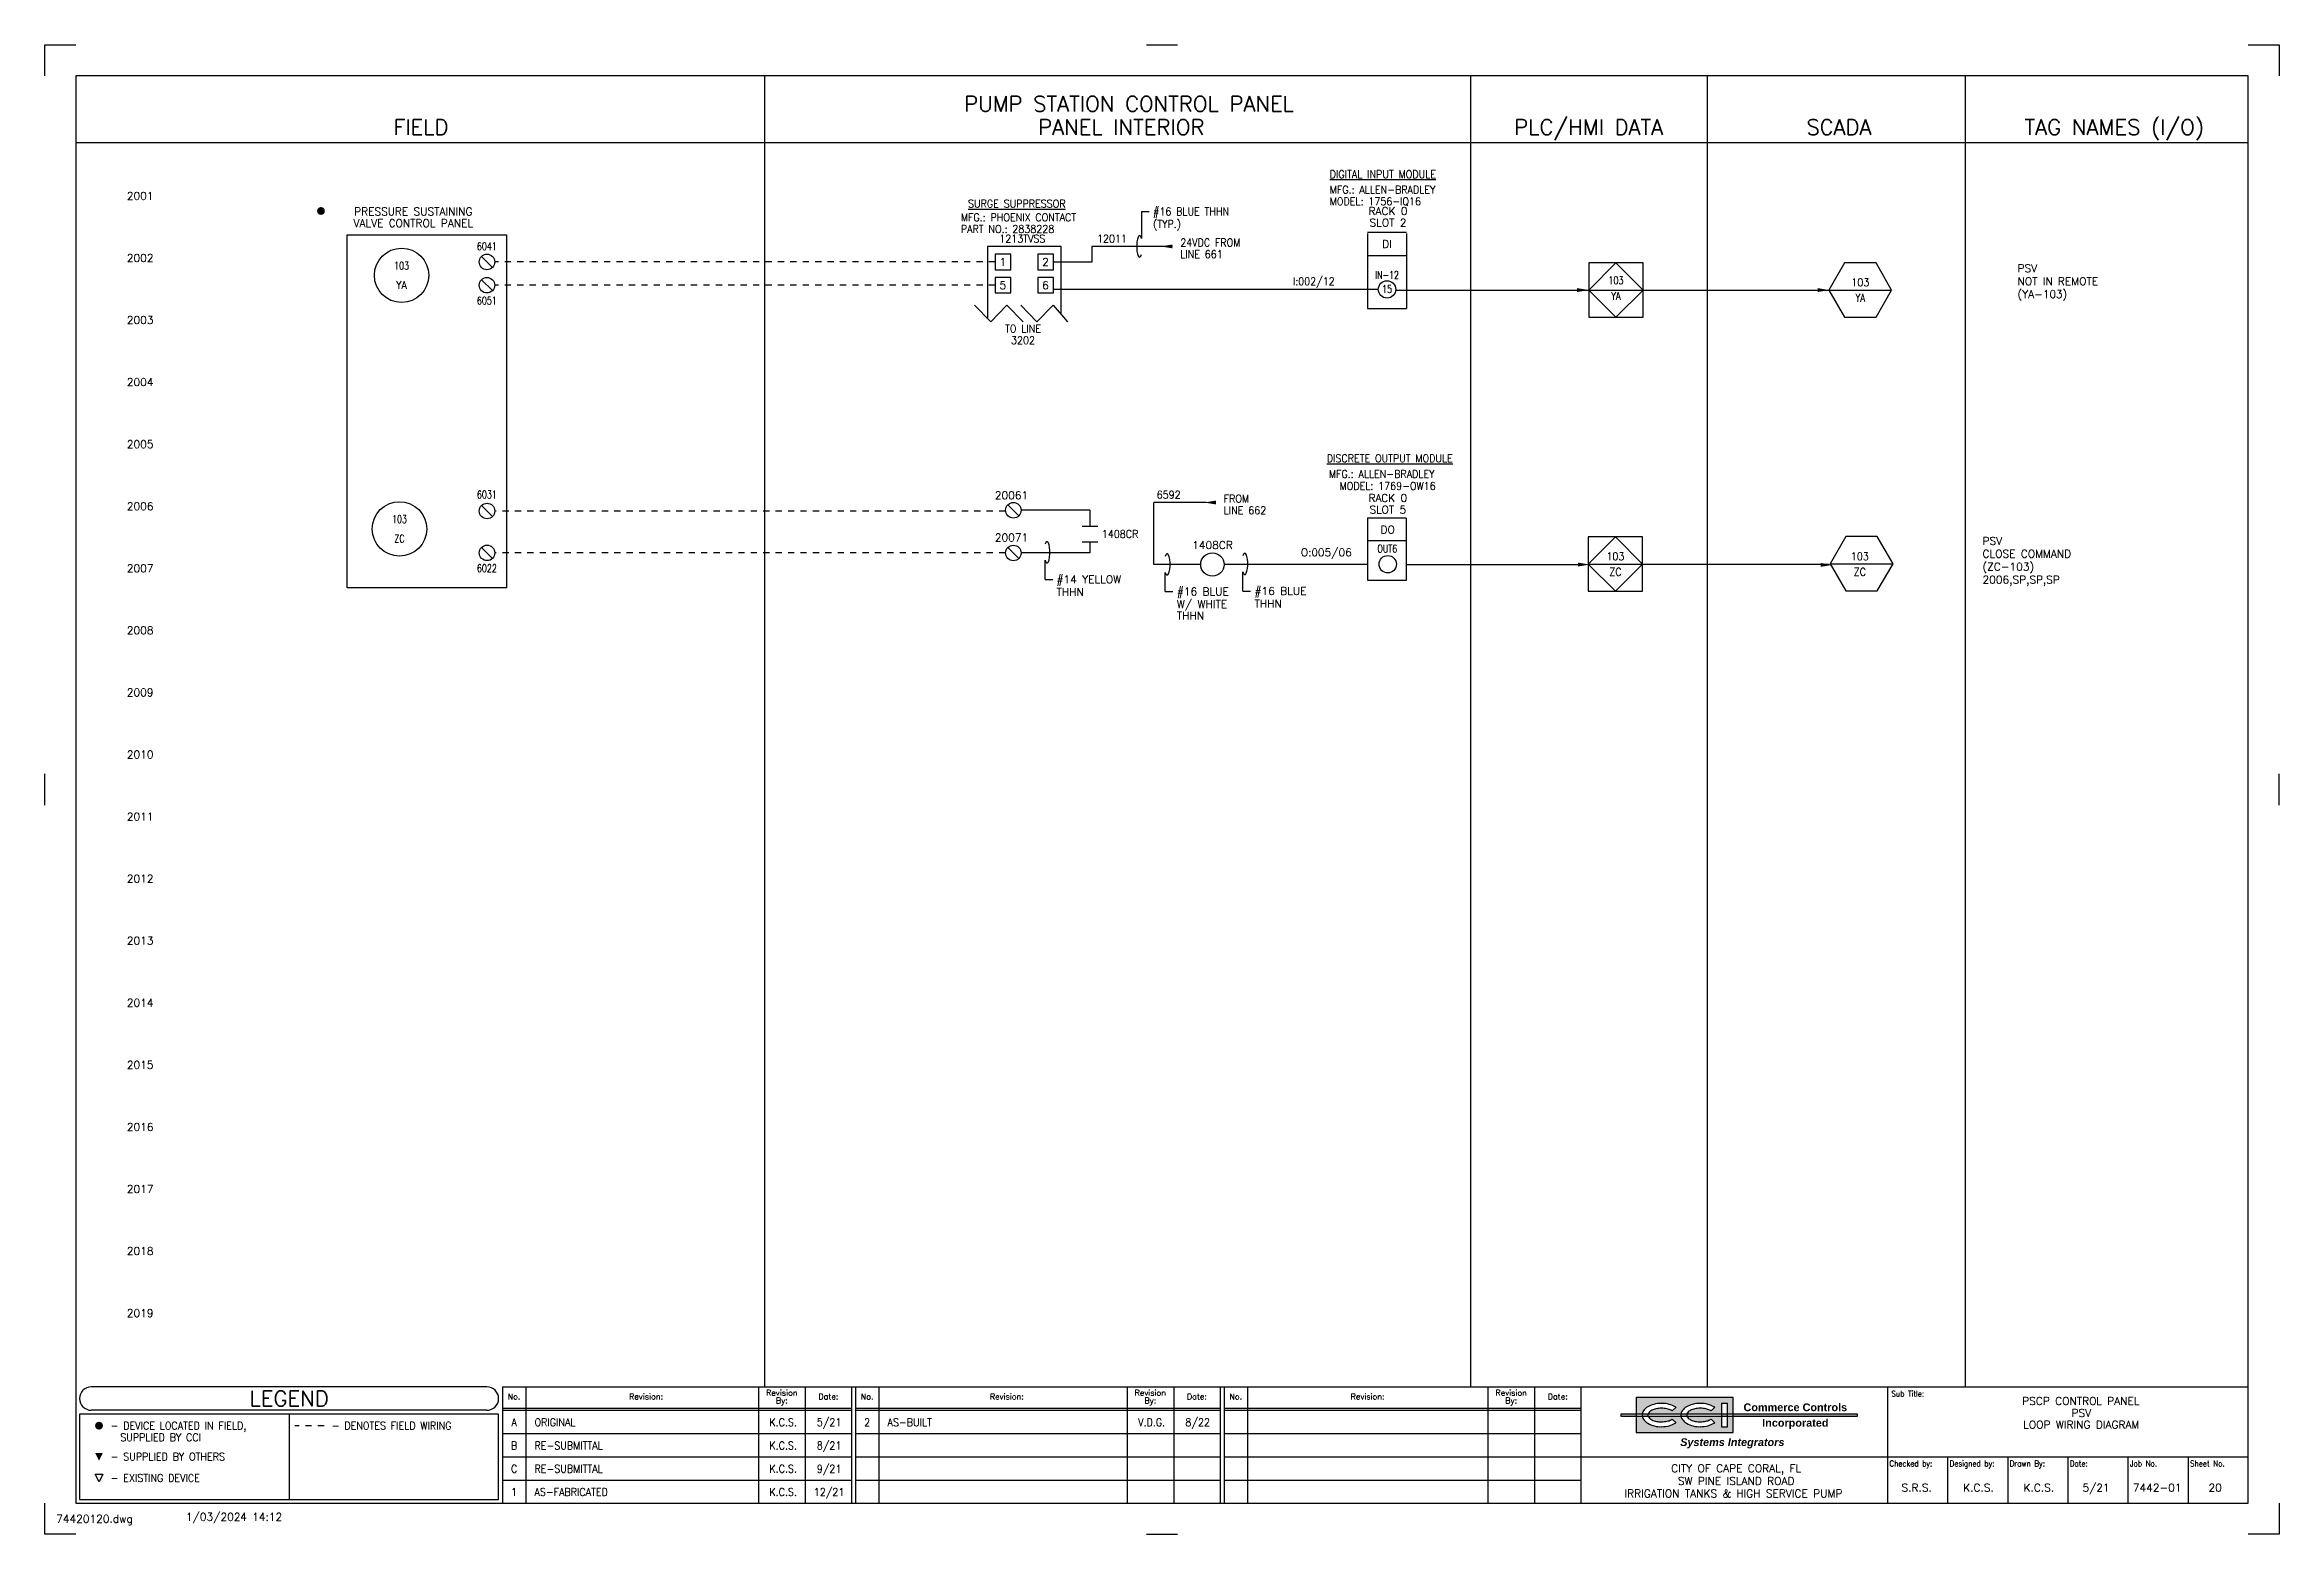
# Model space of a CAD drawing. Extents: x 0 to 36, y 0 to 24.
import ezdxf
from ezdxf.enums import TextEntityAlignment as Align

# ---------------------------------------------------------------- set-up
doc = ezdxf.new("R2010")
doc.units = 0
doc.header["$LTSCALE"] = 0.5
doc.header["$MEASUREMENT"] = 0
doc.linetypes.add('HIDDEN2', pattern=[0.1875, 0.125, -0.0625])
doc.layers.get('0').update_dxf_attribs({"linetype": 'CONTINUOUS'})
for name, color, linetype in [('02_i1769-IF8-ANALOG-', 32, 'CONTINUOUS'), ('BORDER', 2, 'CONTINUOUS'), ('CUT-MARK', 5, 'CONTINUOUS')]:
    doc.layers.add(name, color=color, linetype=linetype)
doc.styles.add('arial', font='arialbd.ttf')
doc.styles.add('arialitalic', font='arialbi.ttf')
doc.styles.add('ROMANS', font='ROMANS.shx')
doc.linetypes.add('FENCELINE1', pattern='A,0.25,-0.1,[133,ltypeshp.shx,S=0.1,R=0,X=-0.1,Y=0],-0.1,1', length=1.45)

# ---------------------------------------------------------------- blocks, each defined once
blk = doc.blocks.new('CUTMARK')
at = {"color": 5}
for p, q in [((0, 23.5), (0, 24)), ((0, 24), (0.5, 24)), ((17.75, 24), (18.25, 24)), ((35.5, 24), (36, 24)), ((36, 24), (36, 23.5)), ((0, 11.75), (0, 12.25)), ((36, 11.75), (36, 12.25)), ((0, 0), (0, 0.5)), ((36, 0.5), (36, 0)), ((0.5, 0), (0, 0)), ((17.75, 0), (18.25, 0)), ((36, 0), (35.5, 0))]:
    blk.add_line(p, q, dxfattribs=at)
blk = doc.blocks.new('FCIRLEG')
at = {"color": 5, "const_width": 0.0625}
blk.add_lwpolyline([(-0.03125, 0, 1), (0.03125, 0, 1)], format="xyb", close=True, dxfattribs=at)
blk = doc.blocks.new('FTRIULEG')
at = {"color": 5}
blk.add_solid([(0, 0.125), (0, 0.125), (-0.0625, 0), (0.0625, 0)], dxfattribs=at)
blk = doc.blocks.new('CCILOGO3')
h = blk.add_hatch(color=256)
h.paths.add_polyline_path([(25.922, 2.094, -0.060974), (26.047, 2.109, -0.060974), (26.172, 2.094, -0.074343), (26.268, 2.054, -0.016679), (26.281, 2.046), (26.221, 1.988, 0.036094), (26.202, 1.999, 0.064948), (26.135, 2.022, 0.051099), (26.047, 2.031, 0.051099), (25.958, 2.022, 0.064948), (25.892, 1.999, 0.104203), (25.841, 1.959, 0.105248), (25.83, 1.937), (26.36, 1.937, -0.117879), (26.38, 1.988, -0.106943), (26.451, 2.054, -0.074343), (26.547, 2.094, -0.060974), (26.672, 2.109, -0.060974), (26.797, 2.094, -0.074343), (26.893, 2.054, -0.016679), (26.906, 2.046), (26.846, 1.988, 0.036094), (26.827, 1.999, 0.064948), (26.76, 2.022, 0.051099), (26.672, 2.031, 0.051099), (26.583, 2.022, 0.064948), (26.517, 1.999, 0.104203), (26.466, 1.959, 0.105248), (26.455, 1.937), (27.016, 1.937), (27.016, 2.109), (27.109, 2.109), (27.109, 1.937), (27.203, 1.937), (27.203, 2.203), (25.641, 2.203), (25.641, 1.937), (25.735, 1.937, -0.117879), (25.755, 1.988, -0.106943), (25.826, 2.054, -0.074343)])
h.paths.add_polyline_path([(25.826, 1.789, -0.106943), (25.755, 1.856, -0.117879), (25.735, 1.906), (25.641, 1.906), (25.641, 1.641), (27.203, 1.641), (27.203, 1.906), (27.109, 1.906), (27.109, 1.734), (27.016, 1.734), (27.016, 1.906), (26.455, 1.906, 0.105248), (26.466, 1.885, 0.104203), (26.517, 1.845, 0.064948), (26.592, 1.819, 0.063643), (26.672, 1.812, 0.051099), (26.76, 1.822, 0.064948), (26.827, 1.845, 0.036094), (26.846, 1.856), (26.906, 1.798, -0.016679), (26.893, 1.789, -0.074343), (26.797, 1.75, -0.060974), (26.672, 1.734, -0.074995), (26.558, 1.745, -0.074343), (26.451, 1.789, -0.106943), (26.38, 1.856, -0.117879), (26.36, 1.906), (25.83, 1.906, 0.105248), (25.841, 1.885, 0.104203), (25.892, 1.845, 0.064948), (25.967, 1.819, 0.063643), (26.047, 1.812, 0.051099), (26.135, 1.822, 0.064948), (26.202, 1.845, 0.036094), (26.221, 1.856), (26.281, 1.798, -0.016679), (26.268, 1.789, -0.074343), (26.172, 1.75, -0.060974), (26.047, 1.734, -0.074995), (25.933, 1.745, -0.074343)])
h.paths.add_polyline_path([(25.641, 1.906), (25.641, 1.937), (25.391, 1.937), (25.391, 1.906)])
h.paths.add_polyline_path([(25.83, 1.906, -0.068202), (25.828, 1.922, -0.068202), (25.83, 1.937), (25.735, 1.937, 0.033731), (25.734, 1.922, 0.033731), (25.735, 1.906)])
h.paths.add_polyline_path([(26.455, 1.906, -0.068202), (26.453, 1.922, -0.068202), (26.455, 1.937), (26.36, 1.937, 0.033731), (26.359, 1.922, 0.033731), (26.36, 1.906)])
h.paths.add_polyline_path([(27.109, 1.906), (27.109, 1.937), (27.016, 1.937), (27.016, 1.906)])
h.paths.add_polyline_path([(29.203, 1.906), (29.203, 1.937), (27.203, 1.937), (27.203, 1.906)])
for p, q in [((27.203, 2.203), (25.641, 2.203)), ((25.641, 2.203), (25.641, 1.641)), ((27.203, 1.641), (27.203, 2.203)), ((29.203, 1.937), (25.391, 1.937)), ((25.391, 1.937), (25.391, 1.906)), ((25.391, 1.906), (29.203, 1.906)), ((26.221, 1.988), (26.281, 2.046)), ((26.221, 1.856), (26.281, 1.798)), ((26.846, 1.988), (26.906, 2.046)), ((26.846, 1.856), (26.906, 1.798)), ((27.109, 2.109), (27.016, 2.109)), ((27.016, 2.109), (27.016, 1.734)), ((27.109, 1.734), (27.109, 2.109)), ((29.203, 1.906), (29.203, 1.937)), ((25.641, 1.641), (27.203, 1.641)), ((27.016, 1.734), (27.109, 1.734))]:
    blk.add_line(p, q)
for centre, radius, start, end in [((25.851, 1.922), 0.116, 145.3805, 180), ((25.851, 1.922), 0.116, 180, 214.6195), ((25.944, 1.857), 0.23, 120.9638, 145.3805), ((25.944, 1.987), 0.23, 214.6195, 239.0362), ((26.006, 1.754), 0.35, 103.9568, 120.9638), ((25.886, 1.922), 0.0581, 140.3607, 180), ((25.886, 1.922), 0.0581, 180, 219.6393), ((25.962, 1.859), 0.157, 116.5651, 140.3607), ((25.962, 1.985), 0.157, 219.6393, 243.4349), ((26.013, 1.757), 0.271, 101.7009, 116.5651), ((26.028, 2.117), 0.305, 243.4349, 258.2991), ((26.047, 1.59), 0.519, 90, 103.9568), ((26.047, 1.595), 0.436, 90, 101.7009), ((26.031, 2.129), 0.317, 258.2991, 272.8654), ((26.047, 1.59), 0.519, 76.0432, 90), ((26.047, 1.595), 0.436, 78.2991, 90), ((26.047, 2.249), 0.436, 270, 281.7009), ((26.08, 1.757), 0.271, 63.4349, 78.2991), ((26.08, 2.087), 0.271, 281.7009, 296.5651), ((26.088, 1.754), 0.35, 59.0362, 76.0432), ((26.131, 1.859), 0.157, 55.1664, 63.4349), ((26.131, 1.985), 0.157, 296.5651, 304.8336), ((26.149, 1.857), 0.23, 55.214, 59.0362), ((26.476, 1.922), 0.116, 145.3805, 180), ((26.476, 1.922), 0.116, 180, 214.6195), ((26.569, 1.857), 0.23, 120.9638, 145.3805), ((26.569, 1.987), 0.23, 214.6195, 239.0362), ((26.631, 1.754), 0.35, 103.9568, 120.9638), ((26.511, 1.922), 0.0581, 140.3607, 180), ((26.511, 1.922), 0.0581, 180, 219.6393), ((26.587, 1.859), 0.157, 116.5651, 140.3607), ((26.587, 1.985), 0.157, 219.6393, 243.4349), ((26.638, 1.757), 0.271, 101.7009, 116.5651), ((26.653, 2.117), 0.305, 243.4349, 258.2991), ((26.672, 1.59), 0.519, 90, 103.9568), ((26.672, 1.595), 0.436, 90, 101.7009), ((26.656, 2.129), 0.317, 258.2991, 272.8654), ((26.672, 1.59), 0.519, 76.0432, 90), ((26.672, 1.595), 0.436, 78.2991, 90), ((26.672, 2.249), 0.436, 270, 281.7009), ((26.705, 1.757), 0.271, 63.4349, 78.2991), ((26.705, 2.087), 0.271, 281.7009, 296.5651), ((26.713, 1.754), 0.35, 59.0362, 76.0432), ((26.756, 1.859), 0.157, 55.1664, 63.4349), ((26.756, 1.985), 0.157, 296.5651, 304.8336), ((26.774, 1.857), 0.23, 55.214, 59.0362), ((26.027, 2.125), 0.391, 239.0362, 256.0432), ((26.025, 2.118), 0.384, 256.0432, 273.1986), ((26.047, 2.253), 0.519, 270, 283.9568), ((26.088, 2.09), 0.35, 283.9568, 300.9638), ((26.149, 1.987), 0.23, 300.9638, 304.786), ((26.652, 2.125), 0.391, 239.0362, 256.0432), ((26.65, 2.118), 0.384, 256.0432, 273.1986), ((26.672, 2.253), 0.519, 270, 283.9568), ((26.713, 2.09), 0.35, 283.9568, 300.9638), ((26.774, 1.987), 0.23, 300.9638, 304.786)]:
    blk.add_arc(centre, radius, start, end)
for s, style, p in [('Commerce Controls', 'arial', (28.203, 1.984)), ('Incorporated', 'arial', (28.203, 1.734)), ('Systems Integrators', 'arialitalic', (27.188, 1.422))]:
    blk.add_text(s, height=0.125, dxfattribs=dict(style=style)).set_placement(p, align=Align.CENTER)
blk = doc.blocks.new('RARROW')
at = {"color": 5}
blk.add_solid([(-0.125, 0.03125), (-0.125, -0.03125), (0.0625, 0)], dxfattribs=at)
blk = doc.blocks.new('TERM')
at = {"color": 1}
blk.add_line((-0.088, 0.088), (0.088, -0.088), dxfattribs=at)
blk.add_circle((0, 0), 0.125, dxfattribs=at)
blk = doc.blocks.new('LARROW')
at = {"color": 5}
blk.add_solid([(0.125, 0.03125), (0.125, -0.03125), (-0.0625, 0)], dxfattribs=at)
blk = doc.blocks.new('conno')
at = {"color": 5}
for p, q in [((-0.125, 0.125), (-0.125, -0.125)), ((0.125, 0.125), (0.125, -0.125))]:
    blk.add_line(p, q, dxfattribs=at)
at = {"color": 5, "style": 'ROMANS'}
blk.add_attdef('NUMBER', text='', height=0.125, dxfattribs=at).set_placement((0, 0.1875), align=Align.CENTER)
blk = doc.blocks.new('VNUMHAND')
at = {"color": 5}
blk.add_line((0, 0), (0, -0.309), dxfattribs=at)
at = {"color": 5, "linetype": 'Continuous'}
blk.add_polyline3d([(0, -0.309, 0), (-0.012, -0.281, 0), (-0.026, -0.267, 0), (-0.04, -0.269, 0), (-0.054, -0.286, 0), (-0.065, -0.318, 0), (-0.073, -0.361, 0), (-0.078, -0.411, 0), (-0.078, -0.464, 0), (-0.073, -0.514, 0), (-0.065, -0.557, 0), (-0.054, -0.589, 0), (-0.04, -0.606, 0), (-0.026, -0.608, 0), (-0.012, -0.594, 0), (0, -0.566, 0)], dxfattribs=at)
blk = doc.blocks.new('11')
at = {"style": 'ROMANS', "width": 0.9}
for s, p in [('C', (7.562, 0.993)), ('K.C.S.', (11.896, 0.993)), ('9/21', (12.637, 0.993))]:
    blk.add_text(s, height=0.125, dxfattribs=at).set_placement(p, align=Align.CENTER)
blk.add_text('RE-SUBMITTAL', height=0.125, dxfattribs=at).set_placement((7.891, 0.993))
blk = doc.blocks.new('14')
at = {"style": 'ROMANS', "width": 0.9}
for s, p in [('1', (7.563, 0.618)), ('K.C.S.', (11.896, 0.618)), ('12/21', (12.637, 0.618))]:
    blk.add_text(s, height=0.125, dxfattribs=at).set_placement(p, align=Align.CENTER)
blk.add_text('AS-FABRICATED', height=0.125, dxfattribs=at).set_placement((7.891, 0.618))
blk = doc.blocks.new('DrawingName')
at = {"color": 0, "linetype": 'Continuous', "insert": (0.1875, 0.3125), "char_height": 0.125, "attachment_point": 1, "style": 'ROMANS'}
blk.add_mtext('74420120.dwg', dxfattribs=at)
blk = doc.blocks.new('dwgfilename')
at = {"color": 0, "linetype": 'Continuous'}
blk.add_blockref('DrawingName', (0, 0), dxfattribs=at)
blk = doc.blocks.new('dwgdate')
at = {"color": 0, "linetype": 'Continuous', "insert": (2.1875, 0.34375), "char_height": 0.125, "attachment_point": 1, "style": 'ROMANS'}
blk.add_mtext(' 1/03/2024 14:12', dxfattribs=at)
blk = doc.blocks.new('Drawing_Name_Date_Panel_Layout')
at = {"linetype": 'Continuous'}
for name in ['dwgdate', 'dwgfilename']:
    blk.add_blockref(name, (0, 0), dxfattribs=at)

msp = doc.modelspace()

# ---------------------------------------------------------------- linework, layer by layer
at = {"linetype": 'Continuous'}
for p, q in [((11.594, 23.5), (11.594, 2.375)), ((22.969, 23.5), (22.969, 2.375)), ((26.781, 23.5), (26.781, 2.375)), ((30.938, 23.5), (30.938, 2.375)), ((0.5, 22.422), (35.5, 22.422)), ((4.875, 20.938), (7.438, 20.938)), ((4.875, 15.25), (4.875, 20.938)), ((7.438, 20.938), (7.438, 15.25)), ((21.938, 20.976), (21.312, 20.976)), ((21.312, 20.96), (21.312, 19.75)), ((21.938, 20.96), (21.938, 19.75)), ((15.188, 20.75), (15.188, 19.59)), ((16.375, 20.75), (15.188, 20.75)), ((15.312, 20.625), (15.312, 20.375)), ((15.562, 20.625), (15.312, 20.625)), ((15.562, 20.375), (15.562, 20.625)), ((16, 20.625), (16, 20.375)), ((16.25, 20.625), (16, 20.625)), ((16.25, 20.375), (16.25, 20.625)), ((16.375, 19.655), (16.375, 20.75)), ((16.875, 20.5), (16.875, 20.75)), ((21.312, 20.601), (21.938, 20.601)), ((15.312, 20.375), (15.562, 20.375)), ((15.312, 20.25), (15.312, 20)), ((15.562, 20.25), (15.312, 20.25)), ((15.562, 20), (15.562, 20.25)), ((16, 20.375), (16.25, 20.375)), ((16, 20.25), (16, 20)), ((16.25, 20.25), (16, 20.25)), ((16.25, 20.5), (16.875, 20.5)), ((16.25, 20), (16.25, 20.25)), ((14.979, 19.801), (15.24, 19.537)), ((15.24, 19.537), (15.5, 19.801)), ((15.312, 20), (15.562, 20)), ((15.5, 19.801), (15.761, 19.537)), ((15.724, 19.801), (15.985, 19.537)), ((15.985, 19.537), (16.245, 19.801)), ((16, 20), (16.25, 20)), ((16.245, 19.801), (16.479, 19.537)), ((16.25, 20.062), (21.485, 20.062)), ((24.875, 20.046), (25.75, 20.046)), ((28.745, 20.046), (29.755, 20.046)), ((21.312, 19.75), (21.938, 19.75)), ((17.867, 15.624), (17.867, 16.624)), ((16.838, 16.499), (16.838, 16.257)), ((16.839, 16.494), (16.839, 16.237)), ((21.934, 16.373), (21.309, 16.373)), ((21.312, 16.375), (21.312, 15.375)), ((21.935, 16.372), (21.936, 15.375)), ((16.838, 15.987), (16.838, 15.811)), ((21.935, 16.005), (21.31, 16.005)), ((24.867, 15.631), (25.742, 15.631)), ((28.766, 15.636), (29.777, 15.636)), ((28.834, 15.636), (29.709, 15.636)), ((7.438, 15.25), (4.875, 15.25)), ((21.312, 15.375), (21.938, 15.375)), ((0.875, 0.844), (0.813, 0.969)), ((0.813, 0.969), (0.938, 0.969)), ((0.938, 0.969), (0.875, 0.844))]:
    msp.add_line(p, q, dxfattribs=at)
at = {"color": 5}
for q in [(17.669, 20.878), (17.794, 21.312)]:
    msp.add_line((17.669, 21.312), q, dxfattribs=at)
at = {"color": 0, "linetype": 'Continuous'}
for p, q in [((18.169, 20.75), (16.872, 20.75)), ((25.75, 20.484), (24.875, 20.484)), ((24.875, 20.484), (24.875, 19.609)), ((25.313, 20.484), (24.875, 20.046)), ((25.75, 20.046), (25.313, 20.484)), ((25.75, 19.609), (25.75, 20.484)), ((24.875, 20.046), (25.313, 19.609)), ((25.313, 19.609), (25.75, 20.046)), ((24.875, 19.609), (25.75, 19.609)), ((18.713, 16.624), (17.867, 16.624)), ((25.305, 16.069), (24.867, 15.631)), ((24.867, 16.069), (24.867, 15.194)), ((25.742, 16.069), (24.867, 16.069)), ((25.742, 15.631), (25.305, 16.069)), ((25.742, 15.194), (25.742, 16.069)), ((18.625, 15.624), (17.867, 15.624)), ((21.312, 15.624), (19, 15.624)), ((24.867, 15.631), (25.305, 15.194)), ((25.305, 15.194), (25.742, 15.631)), ((16.116, 15.384), (16.241, 15.384)), ((18.052, 15.189), (18.177, 15.189)), ((19.303, 15.197), (19.428, 15.197)), ((24.867, 15.194), (25.742, 15.194)), ((7.313, 0.562), (7.313, 1.937))]:
    msp.add_line(p, q, dxfattribs=at)
at = {"linetype": 'HIDDEN2'}
for p, q in [((15.312, 20.5), (7.25, 20.5)), ((15.312, 20.125), (7.25, 20.125)), ((15.475, 16.487), (7.251, 16.487)), ((15.475, 15.812), (7.251, 15.812)), ((4.5, 1.75), (4.031, 1.75))]:
    msp.add_line(p, q, dxfattribs=at)
at = {"color": 0, "linetype": 'FENCELINE1', "ltscale": 0.5}
for p, q in [((21.765, 20.046), (24.875, 20.046)), ((21.936, 15.627), (24.75, 15.627)), ((25.739, 15.627), (25.742, 15.627)), ((25.75, 15.631), (28.75, 15.631))]:
    msp.add_line(p, q, dxfattribs=at)
at = {"linetype": 'FENCELINE1', "ltscale": 0.5}
msp.add_line((25.75, 20.046), (28.813, 20.046), dxfattribs=at)
for p, q in [((16.836, 16.499), (15.731, 16.499)), ((16.838, 15.811), (15.731, 15.811))]:
    msp.add_line(p, q)
at = {"color": 0}
for p, q in [((7.125, 2.375), (0.75, 2.375)), ((0.562, 1.937), (0.562, 0.562)), ((7.313, 1.937), (0.562, 1.937)), ((7.125, 2), (0.75, 2)), ((3.938, 1.937), (3.938, 0.562)), ((0.562, 0.562), (7.313, 0.562))]:
    msp.add_line(p, q, dxfattribs=at)
at = {"color": 2}
for p, q in [((7.375, 2.375), (13.062, 2.375)), ((7.375, 2.375), (7.375, 0.5)), ((7.75, 2.375), (7.75, 0.5)), ((11.5, 2.375), (11.5, 0.5)), ((12.25, 2.375), (12.25, 0.5)), ((13, 2.375), (13, 0.5)), ((13.062, 2.375), (13.062, 0.5)), ((13.062, 2.375), (19, 2.375)), ((13.438, 2.375), (13.438, 0.5)), ((17.438, 2.375), (17.438, 0.5)), ((18.188, 2.375), (18.188, 0.5)), ((18.938, 2.375), (18.938, 0.5)), ((19, 2.375), (24.75, 2.375)), ((19, 2.375), (19, 0.5)), ((19.375, 2.375), (19.375, 0.5)), ((23.25, 2.375), (23.25, 0.5)), ((24, 2.375), (24, 0.5)), ((24.754, 2.375), (35.5, 2.375)), ((24.754, 0.5), (24.754, 2.375)), ((29.688, 2.375), (29.688, 0.5)), ((7.375, 2.031), (12.996, 2.031)), ((7.375, 2), (13, 2)), ((13.062, 2.031), (18.933, 2.031)), ((13.062, 2), (18.938, 2)), ((19, 2.031), (24.746, 2.031)), ((19, 2), (24.75, 2)), ((7.375, 1.625), (13, 1.625)), ((13.062, 1.625), (18.938, 1.625)), ((19, 1.625), (24.75, 1.625)), ((7.375, 1.25), (13, 1.25)), ((13.062, 1.25), (18.938, 1.25)), ((19, 1.25), (24.75, 1.25)), ((24.754, 1.25), (35.5, 1.25)), ((30.656, 1.25), (30.656, 0.5)), ((31.625, 1.25), (31.625, 0.5)), ((32.594, 1.25), (32.594, 0.5)), ((33.562, 1.25), (33.562, 0.5)), ((34.531, 1.25), (34.531, 0.5)), ((7.375, 0.875), (13, 0.875)), ((13.062, 0.875), (18.938, 0.875)), ((19, 0.875), (24.75, 0.875))]:
    msp.add_line(p, q, dxfattribs=at)
at = {"color": 0}
for points in [[(28.997, 20.484), (28.745, 20.046), (28.997, 19.609), (29.503, 19.609), (29.755, 20.046), (29.503, 20.484)], [(29.019, 16.074), (28.766, 15.636), (29.019, 15.199), (29.524, 15.199), (29.777, 15.636), (29.524, 16.074)]]:
    msp.add_lwpolyline(points, close=True, dxfattribs=at)
at = {"color": 5, "linetype": 'Continuous'}
msp.add_polyline3d([(17.669, 20.878, 0), (17.657, 20.907, 0), (17.643, 20.921, 0), (17.629, 20.919, 0), (17.616, 20.901, 0), (17.604, 20.869, 0), (17.596, 20.826, 0), (17.592, 20.776, 0), (17.592, 20.724, 0), (17.596, 20.674, 0), (17.604, 20.631, 0), (17.616, 20.599, 0), (17.629, 20.581, 0), (17.643, 20.579, 0), (17.657, 20.593, 0), (17.669, 20.622, 0)], dxfattribs=at)
at = {"linetype": 'Continuous'}
for centre in [(5.749, 20.284), (5.716, 16.199)]:
    msp.add_circle(centre, 0.438, dxfattribs=at)
at = {"color": 0, "linetype": 'Continuous'}
for centre in [(21.625, 20.057), (21.637, 15.63)]:
    msp.add_circle(centre, 0.14, dxfattribs=at)
at = {"color": 5}
msp.add_circle((18.812, 15.625), 0.188, dxfattribs=at)
at = {"color": 0}
for centre, start, end in [((0.75, 2.187), 90, 270), ((7.125, 2.187), 270, 90)]:
    msp.add_arc(centre, 0.188, start, end, dxfattribs=at)
at = {"color": 5}
for points in [[(24.687, 20.078), (24.687, 20.015), (24.875, 20.046)], [(28.562, 20.078), (28.562, 20.015), (28.75, 20.046)]]:
    msp.add_solid(points, dxfattribs=at)
at = {"layer": 'BORDER', "color": 2}
for p, q in [((35.5, 23.5), (0.5, 23.5)), ((0.5, 23.5), (0.5, 0.5)), ((35.5, 0.5), (35.5, 23.5)), ((0.5, 0.5), (35.5, 0.5))]:
    msp.add_line(p, q, dxfattribs=at)

# ---------------------------------------------------------------- block references
at = {"color": 0, "linetype": 'Continuous'}
for name, p in [('FCIRLEG', (4.451, 21.321)), ('LARROW', (18.044, 20.75)), ('LARROW', (18.744, 16.624)), ('CCILOGO3', (0, 0)), ('FCIRLEG', (0.875, 1.75))]:
    msp.add_blockref(name, p, dxfattribs=at)
at = {"linetype": 'Continuous'}
for name, p in [('TERM', (7.125, 20.5)), ('TERM', (7.125, 20.125)), ('TERM', (7.126, 16.487)), ('TERM', (15.606, 16.499)), ('TERM', (7.126, 15.812)), ('TERM', (15.606, 15.811)), ('11', (0, 0)), ('14', (0, 0)), ('Drawing_Name_Date_Panel_Layout', (0, 0))]:
    msp.add_blockref(name, p, dxfattribs=at)
at = {"linetype": 'Continuous', "rotation": 270}
msp.add_blockref('conno', (16.84, 16.112), dxfattribs=at)
at = {"color": 0, "linetype": 'Continuous', "rotation": 180}
for p in [(16.116, 15.384), (18.052, 15.189), (19.303, 15.197)]:
    msp.add_blockref('VNUMHAND', p, dxfattribs=at)
at = {"linetype": 'Continuous', "xscale": -1, "rotation": 180}
for p in [(24.826, 15.624), (28.734, 15.618)]:
    msp.add_blockref('RARROW', p, dxfattribs=at)
at = {"rotation": 180}
msp.add_blockref('FTRIULEG', (0.875, 1.312), dxfattribs=at)
at = {"layer": 'CUT-MARK'}
msp.add_blockref('CUTMARK', (0, 0), dxfattribs=at)

# ---------------------------------------------------------------- texts
at = {"style": 'ROMANS'}
for s, height, p in [('PUMP STATION CONTROL PANEL', 0.25, (17.469, 22.922)), ('PANEL INTERIOR', 0.25, (17.344, 22.547)), ('PSCP CONTROL PANEL ', 0.125, (32.846, 2.085)), ('LOOP WIRING DIAGRAM', 0.125, (32.81, 1.704)), ('PSV', 0.125, (32.81, 1.891)), ('CITY OF CAPE CORAL, FL', 0.125, (27.25, 1)), ('IRRIGATION TANKS & HIGH SERVICE PUMP ', 0.125, (27.25, 0.595)), ('SW PINE ISLAND ROAD', 0.125, (27.25, 0.798))]:
    msp.add_text(s, height=height, dxfattribs=at).set_placement(p, align=Align.CENTER)
at = {"linetype": 'Continuous', "style": 'ROMANS'}
for s, height, p in [('FIELD', 0.25, (6.062, 22.547)), ('PLC/HMI DATA', 0.25, (24.875, 22.547)), ('SCADA', 0.25, (28.906, 22.547)), ('TAG NAMES (I/O)', 0.25, (33.344, 22.547)), ('PRESSURE SUSTAINING', 0.125, (5.938, 21.25)), ('RACK 0', 0.125, (21.641, 21.257)), ('VALVE CONTROL PANEL', 0.125, (5.938, 21.062)), ('SLOT 2', 0.125, (21.641, 21.069)), ('1', 0.125, (15.438, 20.437)), ('2', 0.125, (16.125, 20.437)), ('DI', 0.125, (21.625, 20.726)), ('5', 0.125, (15.438, 20.062)), ('6', 0.125, (16.125, 20.062)), ('20061', 0.125, (15.574, 16.678)), ('RACK 0', 0.125, (21.638, 16.634)), ('SLOT 5', 0.125, (21.638, 16.447)), ('DO', 0.125, (21.637, 16.123)), ('20071', 0.125, (15.574, 15.997)), ('O:005/06', 0.125, (20.647, 15.757))]:
    msp.add_text(s, height=height, dxfattribs=at).set_placement(p, align=Align.CENTER)
at = {"color": 0, "linetype": 'Continuous', "style": 'ROMANS', "width": 0.9}
for s, p in [('%%UDIGITAL INPUT MODULE', (20.702, 21.851)), ('MFG.: ALLEN-BRADLEY', (20.702, 21.601)), ('MFG.: PHOENIX CONTACT', (14.76, 21.156)), ('%%USURGE SUPPRESSOR', (14.875, 21.375)), ('#16 BLUE THHN', (17.857, 21.25)), ('MODEL: 1756-IQ16', (20.702, 21.413)), ('PART NO.: 2838228', (14.76, 20.969)), ('(TYP.)', (17.857, 21.048)), ('%%UDISCRETE OUTPUT MODULE', (20.655, 17.273)), ('MFG.: ALLEN-BRADLEY', (20.689, 17.022)), ('MODEL: 1769-OW16', (20.861, 16.829))]:
    msp.add_text(s, height=0.125, dxfattribs=at).set_placement(p)
at = {"linetype": 'Continuous', "style": 'ROMANS'}
for s, p in [('2001', (1.751, 21.501)), ('2002', (1.751, 20.501)), ('2003', (1.751, 19.501)), ('2004', (1.751, 18.501)), ('2005', (1.751, 17.501)), ('2006', (1.751, 16.501)), ('2007', (1.751, 15.501)), ('2008', (1.751, 14.501)), ('2009', (1.751, 13.501)), ('2010', (1.751, 12.501)), ('2011', (1.751, 11.501)), ('2012', (1.751, 10.501)), ('2013', (1.751, 9.501)), ('2014', (1.751, 8.501)), ('2015', (1.751, 7.501)), ('2016', (1.751, 6.501)), ('2017', (1.751, 5.501)), ('2018', (1.751, 4.501)), ('2019', (1.751, 3.501))]:
    msp.add_text(s, height=0.125, dxfattribs=at).set_placement(p, align=Align.RIGHT)
for s, width, p in [('1213TVSS', 0.9, (15.75, 20.812)), ('12011', 0.9, (17.195, 20.812)), ('6041', 0.75, (7.124, 20.69)), ('103', 0.75, (5.749, 20.378)), ('YA', 0.9, (5.749, 20.065)), ('I:002/12', 0.9, (20.445, 20.125)), ('IN-12', 0.75, (21.625, 20.226)), ('103', 0.75, (25.313, 20.14)), ('103', 0.9, (29.25, 20.109)), ('6051', 0.75, (7.124, 19.815)), ('15', 0.75, (21.625, 20)), ('YA', 0.8, (25.313, 19.89)), ('YA', 0.8, (29.25, 19.859)), ('TO LINE', 0.9, (15.761, 19.363)), ('3202', 0.9, (15.761, 19.176)), ('6031', 0.75, (7.124, 16.69)), ('6592', 0.9, (18.108, 16.686)), ('103', 0.75, (5.716, 16.293)), ('ZC', 0.75, (5.716, 15.98)), ('1408CR', 0.9, (17.325, 16.054)), ('OUT6', 0.75, (21.63, 15.817)), ('6022', 0.75, (7.124, 15.503)), ('103', 0.9, (25.305, 15.694)), ('ZC', 0.9, (25.305, 15.444)), ('103', 0.9, (29.242, 15.694)), ('ZC', 0.9, (29.242, 15.444))]:
    msp.add_text(s, height=0.125, dxfattribs=dict(at, width=width)).set_placement(p, align=Align.CENTER)
at = {"linetype": 'Continuous', "style": 'ROMANS', "width": 0.9}
for s, p in [('24VDC FROM', (18.294, 20.75)), ('LINE 661', (18.294, 20.562)), ('FROM', (18.994, 16.624)), ('LINE 662', (18.994, 16.436))]:
    msp.add_text(s, height=0.125, dxfattribs=at).set_placement(p)
at = {"color": 0, "linetype": 'Continuous', "style": 'ROMANS'}
for s, p in [('THHN', (16.303, 15.119)), ('#14 YELLOW', (16.303, 15.322)), ('#16 BLUE', (18.24, 15.127)), ('#16 BLUE', (19.491, 15.134)), ('THHN', (18.24, 14.737)), ('W/ WHITE', (18.24, 14.924)), ('THHN', (19.491, 14.932))]:
    msp.add_text(s, height=0.125, dxfattribs=at).set_placement(p)
at = {"color": 0, "style": 'ROMANS'}
msp.add_text('LEGEND', height=0.25, dxfattribs=at).set_placement((3.938, 2.062), align=Align.CENTER)
at = {"color": 2, "style": 'ROMANS'}
for s, p in [('No.', (7.562, 2.219)), ('Revision:', (9.688, 2.219)), ('Revision', (11.875, 2.281)), ('By:', (11.875, 2.156)), ('Date:', (12.625, 2.219)), ('No.', (13.25, 2.219)), ('Revision:', (15.5, 2.219)), ('Revision', (17.812, 2.281)), ('By:', (17.812, 2.156)), ('Date:', (18.562, 2.219)), ('No.', (19.188, 2.219)), ('Revision:', (21.312, 2.219)), ('Revision', (23.625, 2.281)), ('By:', (23.625, 2.156)), ('Date:', (24.375, 2.219))]:
    msp.add_text(s, height=0.0938, dxfattribs=at).set_placement(p, align=Align.MIDDLE_CENTER)
at = {"color": 2, "style": 'ROMANS', "width": 0.9}
for s, height, p in [('Sub Title:', 0.0938, (29.75, 2.219)), ('Checked by:', 0.09375, (29.719, 1.094)), ('Designed by:', 0.09375, (30.688, 1.094)), ('Drawn By:', 0.0938, (31.656, 1.094)), ('Date:', 0.0938, (32.625, 1.094)), ('Job No.', 0.0938, (33.594, 1.094)), ('Sheet No.', 0.0938, (34.562, 1.094))]:
    msp.add_text(s, height=height, dxfattribs=at).set_placement(p)
at = {"style": 'ROMANS', "width": 0.9}
for s, p in [('- DEVICE LOCATED IN FIELD,', (1.063, 1.687)), ('- DENOTES FIELD WIRING', (4.625, 1.687)), ('ORIGINAL', (7.891, 1.743)), ('AS-BUILT', (13.579, 1.743)), ('  SUPPLIED BY CCI', (1.063, 1.5)), ('RE-SUBMITTAL', (7.891, 1.368)), ('- SUPPLIED BY OTHERS', (1.063, 1.187)), ('- EXISTING DEVICE', (1.063, 0.844))]:
    msp.add_text(s, height=0.125, dxfattribs=at).set_placement(p)
for s, p in [('A', (7.562, 1.743)), ('K.C.S.', (11.896, 1.743)), ('5/21', (12.637, 1.743)), ('2', (13.25, 1.743)), ('V.D.G.', (17.833, 1.743)), ('8/22', (18.575, 1.743)), ('B', (7.562, 1.368)), ('K.C.S.', (11.896, 1.368)), ('8/21', (12.637, 1.368))]:
    msp.add_text(s, height=0.125, dxfattribs=at).set_placement(p, align=Align.CENTER)
at = {"style": 'ROMANS'}
msp.add_attdef('1408CR', text='', height=0.125, dxfattribs=at).set_placement((18.812, 15.875), align=Align.CENTER)
at = {"layer": '02_i1769-IF8-ANALOG-', "color": 0, "linetype": 'Continuous', "char_height": 0.125, "attachment_point": 1, "style": 'ROMANS'}
for s, insert in [('PSV\\PNOT IN REMOTE\\P(YA-103)', (31.781, 20.46)), ('PSV\\PCLOSE COMMAND\\P(ZC-103)\\P2006,SP,SP,SP', (31.218, 16.068))]:
    msp.add_mtext_dynamic_manual_height_columns(s, width=3.46977, gutter_width=0.625, heights=[1.555], dxfattribs=dict(at, insert=insert))
at = {"layer": 'BORDER', "color": 4, "style": 'ROMANS'}
for s, p in [('S.R.S.', (30.156, 0.688)), ('K.C.S.', (31.156, 0.688)), ('K.C.S.', (32.125, 0.688)), ('5/21', (33.047, 0.688)), ('7442-01', (34.031, 0.688)), ('20', (34.969, 0.688))]:
    msp.add_text(s, height=0.125, dxfattribs=at).set_placement(p, align=Align.CENTER)

doc.saveas('drawing.dxf')
